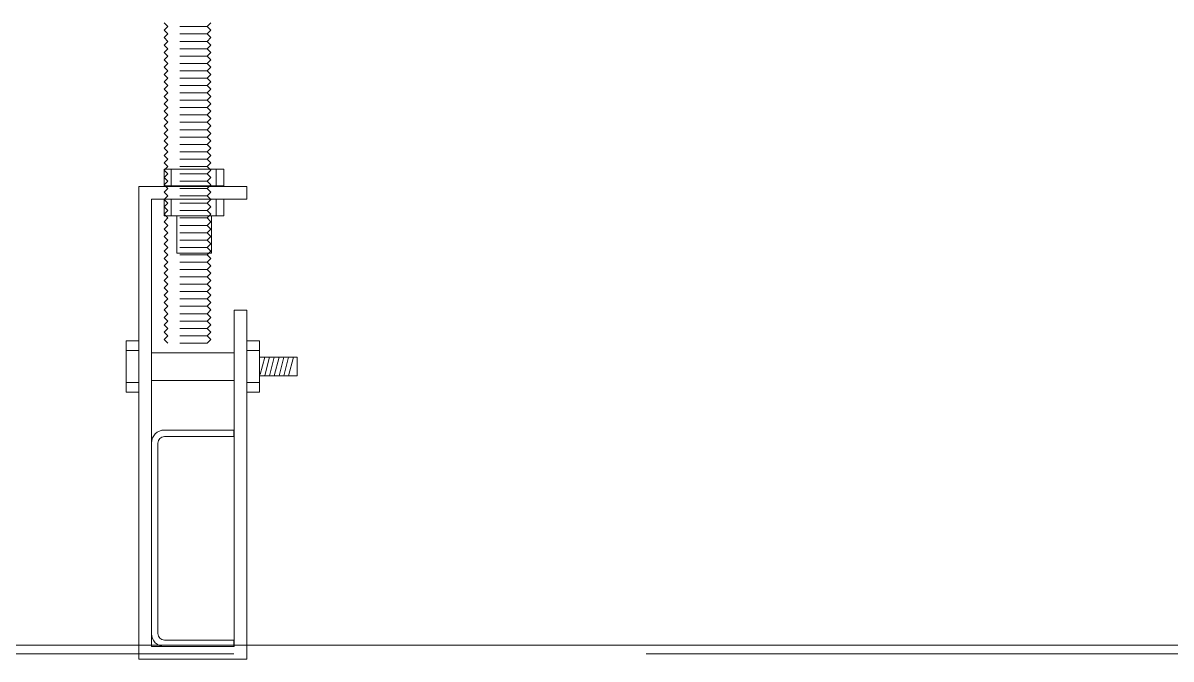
# Model space of a CAD drawing. Header units: millimetres. Extents: x 5625199 to 7433318, y -3316392 to -2552493.
# Drawn here: x 5941311.5 to 5941576.7, y -2592849.4 to -2592702.5 of the extents above; entities that cross this region are included whole.
import ezdxf

# ---------------------------------------------------------------- set-up
doc = ezdxf.new("R2010")
doc.units = ezdxf.units.MM
doc.linetypes.add('HIDDEN', pattern=[9.525, 6.35, -3.175])
doc.layers.add('DT-通用', color=6, linetype='Continuous', lineweight=0)

# ---------------------------------------------------------------- blocks, each defined once
blk = doc.blocks.new('*U704')
at = {"color": 134, "linetype": 'HIDDEN'}
for points in [[(432.84, 5.39), (433.69, 4.54)], [(434.54, 5.39), (433.69, 4.54)], [(434.54, 5.39), (435.39, 4.54)], [(436.24, 5.39), (435.39, 4.54)], [(436.24, 5.39), (437.09, 4.54)], [(437.94, 5.39), (437.09, 4.54)], [(437.94, 5.39), (438.79, 4.54)], [(439.64, 5.39), (438.79, 4.54)], [(439.64, 5.39), (440.49, 4.54)], [(441.34, 5.39), (440.49, 4.54)], [(441.34, 5.39), (442.19, 4.54)], [(443.04, 5.39), (442.19, 4.54)], [(443.04, 5.39), (443.89, 4.54)], [(444.74, 5.39), (443.89, 4.54)], [(444.74, 5.39), (445.59, 4.54)], [(446.44, 5.39), (445.59, 4.54)], [(446.44, 5.39), (447.29, 4.54)], [(448.14, 5.39), (447.29, 4.54)], [(448.14, 5.39), (448.99, 4.54)], [(449.84, 5.39), (448.99, 4.54)], [(449.84, 5.39), (450.69, 4.54)], [(451.54, 5.39), (450.69, 4.54)], [(451.54, 5.39), (452.39, 4.54)], [(453.24, 5.39), (452.39, 4.54)], [(453.24, 5.39), (454.09, 4.54)], [(454.94, 5.39), (454.09, 4.54)], [(454.94, 5.39), (455.79, 4.54)], [(456.64, 5.39), (455.79, 4.54)], [(456.64, 5.39), (457.49, 4.54)], [(458.34, 5.39), (457.49, 4.54)], [(458.34, 5.39), (459.19, 4.54)], [(460.04, 5.39), (459.19, 4.54)], [(460.04, 5.39), (460.89, 4.54)], [(461.74, 5.39), (460.89, 4.54)], [(461.74, 5.39), (462.59, 4.54)], [(463.44, 5.39), (462.59, 4.54)], [(463.44, 5.39), (464.29, 4.54)], [(465.14, 5.39), (464.29, 4.54)], [(465.14, 5.39), (465.99, 4.54)], [(466.84, 5.39), (465.99, 4.54)], [(466.84, 5.39), (467.69, 4.54)], [(468.54, 5.39), (467.69, 4.54)], [(468.54, 5.39), (469.39, 4.54)], [(470.24, 5.39), (469.39, 4.54)], [(470.24, 5.39), (471.09, 4.54)], [(471.94, 5.39), (471.09, 4.54)], [(471.94, 5.39), (472.79, 4.54)], [(473.64, 5.39), (472.79, 4.54)], [(473.64, 5.39), (474.49, 4.54)], [(475.34, 5.39), (474.49, 4.54)], [(475.34, 5.39), (476.19, 4.54)], [(477.04, 5.39), (476.19, 4.54)], [(477.04, 5.39), (477.89, 4.54)], [(478.74, 5.39), (477.89, 4.54)], [(478.74, 5.39), (479.59, 4.54)], [(480.44, 5.39), (479.59, 4.54)], [(480.44, 5.39), (481.29, 4.54)], [(482.14, 5.39), (481.29, 4.54)], [(482.14, 5.39), (482.99, 4.54)], [(483.84, 5.39), (482.99, 4.54)], [(483.84, 5.39), (484.69, 4.54)], [(485.54, 5.39), (484.69, 4.54)], [(485.54, 5.39), (486.39, 4.54)], [(487.24, 5.39), (486.39, 4.54)], [(487.24, 5.39), (488.09, 4.54)], [(488.94, 5.39), (488.09, 4.54)], [(488.94, 5.39), (489.79, 4.54)], [(490.64, 5.39), (489.79, 4.54)], [(490.64, 5.39), (491.49, 4.54)], [(492.34, 5.39), (491.49, 4.54)], [(492.34, 5.39), (493.19, 4.54)], [(494.04, 5.39), (493.19, 4.54)], [(494.04, 5.39), (494.89, 4.54)], [(495.74, 5.39), (494.89, 4.54)], [(495.74, 5.39), (496.59, 4.54)], [(497.44, 5.39), (496.59, 4.54)], [(497.44, 5.39), (498.29, 4.54)], [(499.14, 5.39), (498.29, 4.54)], [(499.14, 5.39), (499.99, 4.54)], [(500.84, 5.39), (499.99, 4.54)], [(500.84, 5.39), (501.69, 4.54)], [(502.54, 5.39), (501.69, 4.54)], [(502.54, 5.39), (503.39, 4.54)], [(504.24, 5.39), (503.39, 4.54)], [(504.24, 5.39), (505.09, 4.54)], [(505.94, 5.39), (505.09, 4.54)], [(505.94, 5.39), (506.79, 4.54)], [(432.84, -5.39), (433.69, -4.54)], [(434.54, -5.39), (433.69, -4.54)], [(434.54, -5.39), (435.39, -4.54)], [(436.24, -5.39), (435.39, -4.54)], [(436.24, -5.39), (437.09, -4.54)], [(437.94, -5.39), (437.09, -4.54)], [(437.94, -5.39), (438.79, -4.54)], [(439.64, -5.39), (438.79, -4.54)], [(439.64, -5.39), (440.49, -4.54)], [(441.34, -5.39), (440.49, -4.54)], [(441.34, -5.39), (442.19, -4.54)], [(443.04, -5.39), (442.19, -4.54)], [(443.04, -5.39), (443.89, -4.54)], [(444.74, -5.39), (443.89, -4.54)], [(444.74, -5.39), (445.59, -4.54)], [(446.44, -5.39), (445.59, -4.54)], [(446.44, -5.39), (447.29, -4.54)], [(448.14, -5.39), (447.29, -4.54)], [(448.14, -5.39), (448.99, -4.54)], [(449.84, -5.39), (448.99, -4.54)], [(449.84, -5.39), (450.69, -4.54)], [(451.54, -5.39), (450.69, -4.54)], [(451.54, -5.39), (452.39, -4.54)], [(453.24, -5.39), (452.39, -4.54)], [(453.24, -5.39), (454.09, -4.54)], [(454.94, -5.39), (454.09, -4.54)], [(454.94, -5.39), (455.79, -4.54)], [(456.64, -5.39), (455.79, -4.54)], [(456.64, -5.39), (457.49, -4.54)], [(458.34, -5.39), (457.49, -4.54)], [(458.34, -5.39), (459.19, -4.54)], [(460.04, -5.39), (459.19, -4.54)], [(460.04, -5.39), (460.89, -4.54)], [(461.74, -5.39), (460.89, -4.54)], [(461.74, -5.39), (462.59, -4.54)], [(463.44, -5.39), (462.59, -4.54)], [(463.44, -5.39), (464.29, -4.54)], [(465.14, -5.39), (464.29, -4.54)], [(465.14, -5.39), (465.99, -4.54)], [(466.84, -5.39), (465.99, -4.54)], [(466.84, -5.39), (467.69, -4.54)], [(468.54, -5.39), (467.69, -4.54)], [(468.54, -5.39), (469.39, -4.54)], [(470.24, -5.39), (469.39, -4.54)], [(470.24, -5.39), (471.09, -4.54)], [(471.94, -5.39), (471.09, -4.54)], [(471.94, -5.39), (472.79, -4.54)], [(473.64, -5.39), (472.79, -4.54)], [(473.64, -5.39), (474.49, -4.54)], [(475.34, -5.39), (474.49, -4.54)], [(475.34, -5.39), (476.19, -4.54)], [(477.04, -5.39), (476.19, -4.54)], [(477.04, -5.39), (477.89, -4.54)], [(478.74, -5.39), (477.89, -4.54)], [(478.74, -5.39), (479.59, -4.54)], [(480.44, -5.39), (479.59, -4.54)], [(480.44, -5.39), (481.29, -4.54)], [(482.14, -5.39), (481.29, -4.54)], [(482.14, -5.39), (482.99, -4.54)], [(483.84, -5.39), (482.99, -4.54)], [(483.84, -5.39), (484.69, -4.54)], [(485.54, -5.39), (484.69, -4.54)], [(485.54, -5.39), (486.39, -4.54)], [(487.24, -5.39), (486.39, -4.54)], [(487.24, -5.39), (488.09, -4.54)], [(488.94, -5.39), (488.09, -4.54)], [(488.94, -5.39), (489.79, -4.54)], [(490.64, -5.39), (489.79, -4.54)], [(490.64, -5.39), (491.49, -4.54)], [(492.34, -5.39), (491.49, -4.54)], [(492.34, -5.39), (493.19, -4.54)], [(494.04, -5.39), (493.19, -4.54)], [(494.04, -5.39), (494.89, -4.54)], [(495.74, -5.39), (494.89, -4.54)], [(495.74, -5.39), (496.59, -4.54)], [(497.44, -5.39), (496.59, -4.54)], [(497.44, -5.39), (498.29, -4.54)], [(499.14, -5.39), (498.29, -4.54)], [(499.14, -5.39), (499.99, -4.54)], [(500.84, -5.39), (499.99, -4.54)], [(500.84, -5.39), (501.69, -4.54)], [(502.54, -5.39), (501.69, -4.54)], [(502.54, -5.39), (503.39, -4.54)], [(504.24, -5.39), (503.39, -4.54)], [(504.24, -5.39), (505.09, -4.54)], [(505.94, -5.39), (505.09, -4.54)], [(505.94, -5.39), (506.79, -4.54)]]:
    blk.add_lwpolyline(points, dxfattribs=at)
at = {"color": 250, "linetype": 'HIDDEN'}
for points in [[(433.69, 4.54), (433.69, -4.54)], [(435.39, 4.54), (435.39, -4.54)], [(437.09, 4.54), (437.09, -4.54)], [(438.79, 4.54), (438.79, -4.54)], [(440.49, 4.54), (440.49, -4.54)], [(442.19, 4.54), (442.19, -4.54)], [(443.89, 4.54), (443.89, -4.54)], [(445.59, 4.54), (445.59, -4.54)], [(447.29, 4.54), (447.29, -4.54)], [(448.99, 4.54), (448.99, -4.54)], [(450.69, 4.54), (450.69, -4.54)], [(452.39, 4.54), (452.39, -4.54)], [(454.09, 4.54), (454.09, -4.54)], [(455.79, 4.54), (455.79, -4.54)], [(457.49, 4.54), (457.49, -4.54)], [(459.19, 4.54), (459.19, -4.54)], [(460.89, 4.54), (460.89, -4.54)], [(462.59, 4.54), (462.59, -4.54)], [(464.29, 4.54), (464.29, -4.54)], [(465.99, 4.54), (465.99, -4.54)], [(467.69, 4.54), (467.69, -4.54)], [(469.39, 4.54), (469.39, -4.54)], [(471.09, 4.54), (471.09, -4.54)], [(472.79, 4.54), (472.79, -4.54)], [(474.49, 4.54), (474.49, -4.54)], [(476.19, 4.54), (476.19, -4.54)], [(477.89, 4.54), (477.89, -4.54)], [(479.59, 4.54), (479.59, -4.54)], [(481.29, 4.54), (481.29, -4.54)], [(482.99, 4.54), (482.99, -4.54)], [(484.69, 4.54), (484.69, -4.54)], [(486.39, 4.54), (486.39, -4.54)], [(488.09, 4.54), (488.09, -4.54)], [(489.79, 4.54), (489.79, -4.54)], [(491.49, 4.54), (491.49, -4.54)], [(493.19, 4.54), (493.19, -4.54)], [(494.89, 4.54), (494.89, -4.54)], [(496.59, 4.54), (496.59, -4.54)], [(498.29, 4.54), (498.29, -4.54)], [(499.99, 4.54), (499.99, -4.54)], [(501.69, 4.54), (501.69, -4.54)], [(503.39, 4.54), (503.39, -4.54)], [(505.09, 4.54), (505.09, -4.54)], [(506.79, 4.54), (506.79, -4.54)]]:
    blk.add_lwpolyline(points, dxfattribs=at)
blk = doc.blocks.new('sdfsdfsd')
at = {"color": 8, "ltscale": 0.5}
for p, q in [((42287.89, -94400.69), (42301.69, -94400.69)), ((42287.89, -94404.55), (42287.89, -94400.69)), ((42289.5, -94400.69), (42289.5, -94404.55)), ((42299.85, -94400.69), (42299.85, -94404.55)), ((42301.69, -94400.69), (42301.69, -94404.55)), ((42301.69, -94404.55), (42287.89, -94404.55)), ((42287.89, -94407.57), (42301.69, -94407.57)), ((42287.89, -94411.44), (42287.89, -94407.57)), ((42289.5, -94407.57), (42289.5, -94411.44)), ((42299.85, -94407.57), (42299.85, -94411.44)), ((42301.69, -94407.57), (42301.69, -94411.44)), ((42301.69, -94411.44), (42287.89, -94411.44)), ((42290.79, -94411.44), (42290.79, -94420.05)), ((42298.79, -94411.44), (42298.79, -94420.05)), ((42290.79, -94420.05), (42298.79, -94420.05)), ((42279.08, -94440.35), (42282.04, -94440.35)), ((42279.08, -94452.18), (42279.08, -94440.35)), ((42309.91, -94440.35), (42306.95, -94440.35)), ((42309.91, -94452.18), (42309.91, -94440.35)), ((42279.08, -94442.57), (42282.04, -94442.57)), ((42284.94, -94443.06), (42304.05, -94443.06)), ((42309.91, -94442.57), (42306.95, -94442.57)), ((42318.62, -94444.13), (42309.91, -94444.13)), ((42311.09, -94444.13), (42310.07, -94448.07)), ((42312.2, -94444.13), (42311.11, -94448.34)), ((42313.3, -94444.13), (42312.19, -94448.4)), ((42314.41, -94444.13), (42313.3, -94448.4)), ((42315.51, -94444.13), (42314.4, -94448.4)), ((42316.61, -94444.13), (42315.5, -94448.4)), ((42317.72, -94444.13), (42316.61, -94448.4)), ((42317.72, -94444.13), (42316.61, -94448.4)), ((42318.62, -94448.4), (42318.62, -94444.13)), ((42284.94, -94449.47), (42304.05, -94449.47)), ((42318.62, -94448.4), (42309.91, -94448.4)), ((42279.08, -94449.97), (42282.04, -94449.97)), ((42309.91, -94449.97), (42306.95, -94449.97)), ((42279.08, -94452.18), (42282.04, -94452.18)), ((42309.91, -94452.18), (42306.95, -94452.18)), ((42303.94, -94460.92), (42287.94, -94460.92)), ((42303.94, -94462.42), (42287.94, -94462.42)), ((42303.94, -94460.92), (42303.94, -94462.42)), ((42284.94, -94507.92), (42284.94, -94463.92)), ((42286.44, -94463.92), (42286.44, -94507.92)), ((42303.94, -94509.42), (42287.94, -94509.42)), ((42303.94, -94509.42), (42303.94, -94510.92)), ((42303.94, -94510.92), (42287.94, -94510.92))]:
    blk.add_line(p, q, dxfattribs=at)
at = {"color": 134, "ltscale": 0.5}
blk.add_lwpolyline([(42284.94, -94498.58), (42284.94, -94510.92), (42304.05, -94510.92), (42304.05, -94433.24), (42306.95, -94433.24), (42306.95, -94513.82), (42282.04, -94513.82), (42282.04, -94404.64), (42306.95, -94404.64), (42306.95, -94407.57), (42284.94, -94407.57), (42284.94, -94510.92)], dxfattribs=at)
at = {"color": 8, "ltscale": 0.5}
for centre, radius, start, end in [((42287.94, -94463.92), 3, 90, 180), ((42287.94, -94463.92), 1.5, 90, 180), ((42287.94, -94507.92), 3, 180, 270), ((42287.94, -94507.92), 1.5, 180, 270)]:
    blk.add_arc(centre, radius, start, end, dxfattribs=at)
blk = doc.blocks.new('*U715')
at = {"color": 134, "linetype": 'HIDDEN'}
for points in [[(432.84, 5.39), (433.69, 4.54)], [(434.54, 5.39), (433.69, 4.54)], [(434.54, 5.39), (435.39, 4.54)], [(436.24, 5.39), (435.39, 4.54)], [(436.24, 5.39), (437.09, 4.54)], [(437.94, 5.39), (437.09, 4.54)], [(437.94, 5.39), (438.79, 4.54)], [(439.64, 5.39), (438.79, 4.54)], [(439.64, 5.39), (440.49, 4.54)], [(441.34, 5.39), (440.49, 4.54)], [(441.34, 5.39), (442.19, 4.54)], [(443.04, 5.39), (442.19, 4.54)], [(443.04, 5.39), (443.89, 4.54)], [(444.74, 5.39), (443.89, 4.54)], [(444.74, 5.39), (445.59, 4.54)], [(446.44, 5.39), (445.59, 4.54)], [(446.44, 5.39), (447.29, 4.54)], [(448.14, 5.39), (447.29, 4.54)], [(448.14, 5.39), (448.99, 4.54)], [(449.84, 5.39), (448.99, 4.54)], [(449.84, 5.39), (450.69, 4.54)], [(451.54, 5.39), (450.69, 4.54)], [(451.54, 5.39), (452.39, 4.54)], [(453.24, 5.39), (452.39, 4.54)], [(453.24, 5.39), (454.09, 4.54)], [(454.94, 5.39), (454.09, 4.54)], [(454.94, 5.39), (455.79, 4.54)], [(456.64, 5.39), (455.79, 4.54)], [(456.64, 5.39), (457.49, 4.54)], [(458.34, 5.39), (457.49, 4.54)], [(458.34, 5.39), (459.19, 4.54)], [(460.04, 5.39), (459.19, 4.54)], [(460.04, 5.39), (460.89, 4.54)], [(461.74, 5.39), (460.89, 4.54)], [(461.74, 5.39), (462.59, 4.54)], [(463.44, 5.39), (462.59, 4.54)], [(463.44, 5.39), (464.29, 4.54)], [(465.14, 5.39), (464.29, 4.54)], [(465.14, 5.39), (465.99, 4.54)], [(466.84, 5.39), (465.99, 4.54)], [(466.84, 5.39), (467.69, 4.54)], [(468.54, 5.39), (467.69, 4.54)], [(468.54, 5.39), (469.39, 4.54)], [(470.24, 5.39), (469.39, 4.54)], [(470.24, 5.39), (471.09, 4.54)], [(471.94, 5.39), (471.09, 4.54)], [(471.94, 5.39), (472.79, 4.54)], [(473.64, 5.39), (472.79, 4.54)], [(473.64, 5.39), (474.49, 4.54)], [(475.34, 5.39), (474.49, 4.54)], [(475.34, 5.39), (476.19, 4.54)], [(477.04, 5.39), (476.19, 4.54)], [(477.04, 5.39), (477.89, 4.54)], [(478.74, 5.39), (477.89, 4.54)], [(478.74, 5.39), (479.59, 4.54)], [(480.44, 5.39), (479.59, 4.54)], [(480.44, 5.39), (481.29, 4.54)], [(482.14, 5.39), (481.29, 4.54)], [(482.14, 5.39), (482.99, 4.54)], [(483.84, 5.39), (482.99, 4.54)], [(483.84, 5.39), (484.69, 4.54)], [(485.54, 5.39), (484.69, 4.54)], [(485.54, 5.39), (486.39, 4.54)], [(487.24, 5.39), (486.39, 4.54)], [(487.24, 5.39), (488.09, 4.54)], [(488.94, 5.39), (488.09, 4.54)], [(488.94, 5.39), (489.79, 4.54)], [(490.64, 5.39), (489.79, 4.54)], [(490.64, 5.39), (491.49, 4.54)], [(492.34, 5.39), (491.49, 4.54)], [(492.34, 5.39), (493.19, 4.54)], [(494.04, 5.39), (493.19, 4.54)], [(494.04, 5.39), (494.89, 4.54)], [(495.74, 5.39), (494.89, 4.54)], [(495.74, 5.39), (496.59, 4.54)], [(497.44, 5.39), (496.59, 4.54)], [(497.44, 5.39), (498.29, 4.54)], [(499.14, 5.39), (498.29, 4.54)], [(499.14, 5.39), (499.99, 4.54)], [(500.84, 5.39), (499.99, 4.54)], [(500.84, 5.39), (501.69, 4.54)], [(502.54, 5.39), (501.69, 4.54)], [(502.54, 5.39), (503.39, 4.54)], [(504.24, 5.39), (503.39, 4.54)], [(504.24, 5.39), (505.09, 4.54)], [(505.94, 5.39), (505.09, 4.54)], [(505.94, 5.39), (506.79, 4.54)], [(432.84, -5.39), (433.69, -4.54)], [(434.54, -5.39), (433.69, -4.54)], [(434.54, -5.39), (435.39, -4.54)], [(436.24, -5.39), (435.39, -4.54)], [(436.24, -5.39), (437.09, -4.54)], [(437.94, -5.39), (437.09, -4.54)], [(437.94, -5.39), (438.79, -4.54)], [(439.64, -5.39), (438.79, -4.54)], [(439.64, -5.39), (440.49, -4.54)], [(441.34, -5.39), (440.49, -4.54)], [(441.34, -5.39), (442.19, -4.54)], [(443.04, -5.39), (442.19, -4.54)], [(443.04, -5.39), (443.89, -4.54)], [(444.74, -5.39), (443.89, -4.54)], [(444.74, -5.39), (445.59, -4.54)], [(446.44, -5.39), (445.59, -4.54)], [(446.44, -5.39), (447.29, -4.54)], [(448.14, -5.39), (447.29, -4.54)], [(448.14, -5.39), (448.99, -4.54)], [(449.84, -5.39), (448.99, -4.54)], [(449.84, -5.39), (450.69, -4.54)], [(451.54, -5.39), (450.69, -4.54)], [(451.54, -5.39), (452.39, -4.54)], [(453.24, -5.39), (452.39, -4.54)], [(453.24, -5.39), (454.09, -4.54)], [(454.94, -5.39), (454.09, -4.54)], [(454.94, -5.39), (455.79, -4.54)], [(456.64, -5.39), (455.79, -4.54)], [(456.64, -5.39), (457.49, -4.54)], [(458.34, -5.39), (457.49, -4.54)], [(458.34, -5.39), (459.19, -4.54)], [(460.04, -5.39), (459.19, -4.54)], [(460.04, -5.39), (460.89, -4.54)], [(461.74, -5.39), (460.89, -4.54)], [(461.74, -5.39), (462.59, -4.54)], [(463.44, -5.39), (462.59, -4.54)], [(463.44, -5.39), (464.29, -4.54)], [(465.14, -5.39), (464.29, -4.54)], [(465.14, -5.39), (465.99, -4.54)], [(466.84, -5.39), (465.99, -4.54)], [(466.84, -5.39), (467.69, -4.54)], [(468.54, -5.39), (467.69, -4.54)], [(468.54, -5.39), (469.39, -4.54)], [(470.24, -5.39), (469.39, -4.54)], [(470.24, -5.39), (471.09, -4.54)], [(471.94, -5.39), (471.09, -4.54)], [(471.94, -5.39), (472.79, -4.54)], [(473.64, -5.39), (472.79, -4.54)], [(473.64, -5.39), (474.49, -4.54)], [(475.34, -5.39), (474.49, -4.54)], [(475.34, -5.39), (476.19, -4.54)], [(477.04, -5.39), (476.19, -4.54)], [(477.04, -5.39), (477.89, -4.54)], [(478.74, -5.39), (477.89, -4.54)], [(478.74, -5.39), (479.59, -4.54)], [(480.44, -5.39), (479.59, -4.54)], [(480.44, -5.39), (481.29, -4.54)], [(482.14, -5.39), (481.29, -4.54)], [(482.14, -5.39), (482.99, -4.54)], [(483.84, -5.39), (482.99, -4.54)], [(483.84, -5.39), (484.69, -4.54)], [(485.54, -5.39), (484.69, -4.54)], [(485.54, -5.39), (486.39, -4.54)], [(487.24, -5.39), (486.39, -4.54)], [(487.24, -5.39), (488.09, -4.54)], [(488.94, -5.39), (488.09, -4.54)], [(488.94, -5.39), (489.79, -4.54)], [(490.64, -5.39), (489.79, -4.54)], [(490.64, -5.39), (491.49, -4.54)], [(492.34, -5.39), (491.49, -4.54)], [(492.34, -5.39), (493.19, -4.54)], [(494.04, -5.39), (493.19, -4.54)], [(494.04, -5.39), (494.89, -4.54)], [(495.74, -5.39), (494.89, -4.54)], [(495.74, -5.39), (496.59, -4.54)], [(497.44, -5.39), (496.59, -4.54)], [(497.44, -5.39), (498.29, -4.54)], [(499.14, -5.39), (498.29, -4.54)], [(499.14, -5.39), (499.99, -4.54)], [(500.84, -5.39), (499.99, -4.54)], [(500.84, -5.39), (501.69, -4.54)], [(502.54, -5.39), (501.69, -4.54)], [(502.54, -5.39), (503.39, -4.54)], [(504.24, -5.39), (503.39, -4.54)], [(504.24, -5.39), (505.09, -4.54)], [(505.94, -5.39), (505.09, -4.54)], [(505.94, -5.39), (506.79, -4.54)]]:
    blk.add_lwpolyline(points, dxfattribs=at)
at = {"color": 250, "linetype": 'HIDDEN'}
for points in [[(433.69, 4.54), (433.69, -4.54)], [(435.39, 4.54), (435.39, -4.54)], [(437.09, 4.54), (437.09, -4.54)], [(438.79, 4.54), (438.79, -4.54)], [(440.49, 4.54), (440.49, -4.54)], [(442.19, 4.54), (442.19, -4.54)], [(443.89, 4.54), (443.89, -4.54)], [(445.59, 4.54), (445.59, -4.54)], [(447.29, 4.54), (447.29, -4.54)], [(448.99, 4.54), (448.99, -4.54)], [(450.69, 4.54), (450.69, -4.54)], [(452.39, 4.54), (452.39, -4.54)], [(454.09, 4.54), (454.09, -4.54)], [(455.79, 4.54), (455.79, -4.54)], [(457.49, 4.54), (457.49, -4.54)], [(459.19, 4.54), (459.19, -4.54)], [(460.89, 4.54), (460.89, -4.54)], [(462.59, 4.54), (462.59, -4.54)], [(464.29, 4.54), (464.29, -4.54)], [(465.99, 4.54), (465.99, -4.54)], [(467.69, 4.54), (467.69, -4.54)], [(469.39, 4.54), (469.39, -4.54)], [(471.09, 4.54), (471.09, -4.54)], [(472.79, 4.54), (472.79, -4.54)], [(474.49, 4.54), (474.49, -4.54)], [(476.19, 4.54), (476.19, -4.54)], [(477.89, 4.54), (477.89, -4.54)], [(479.59, 4.54), (479.59, -4.54)], [(481.29, 4.54), (481.29, -4.54)], [(482.99, 4.54), (482.99, -4.54)], [(484.69, 4.54), (484.69, -4.54)], [(486.39, 4.54), (486.39, -4.54)], [(488.09, 4.54), (488.09, -4.54)], [(489.79, 4.54), (489.79, -4.54)], [(491.49, 4.54), (491.49, -4.54)], [(493.19, 4.54), (493.19, -4.54)], [(494.89, 4.54), (494.89, -4.54)], [(496.59, 4.54), (496.59, -4.54)], [(498.29, 4.54), (498.29, -4.54)], [(499.99, 4.54), (499.99, -4.54)], [(501.69, 4.54), (501.69, -4.54)], [(503.39, 4.54), (503.39, -4.54)], [(505.09, 4.54), (505.09, -4.54)], [(506.79, 4.54), (506.79, -4.54)]]:
    blk.add_lwpolyline(points, dxfattribs=at)

msp = doc.modelspace()

# ---------------------------------------------------------------- linework, layer by layer
at = {"layer": 'DT-通用', "color": 134}
msp.add_line((5939455.19, -2592846.19, 0), (5943354.64, -2592846.19, 0), dxfattribs=at)
at = {"layer": 'DT-通用', "color": 250, "linetype": 'HIDDEN', "ltscale": 30}
msp.add_line((5939455.19, -2592848.19, 0), (5943354.64, -2592848.19, 0), dxfattribs=at)

# ---------------------------------------------------------------- block references
at = {"layer": 'DT-通用', "color": 136, "rotation": 270.000000000001}
for name in ['*U704', '*U715']:
    msp.add_blockref(name, (5941349.5, -2592269.63, 3.63), dxfattribs=at)
at = {"layer": 'DT-通用', "color": 6}
msp.add_blockref('sdfsdfsd', (5899056.21, -2498335.57, 3.63), dxfattribs=at)

doc.saveas('drawing.dxf')
